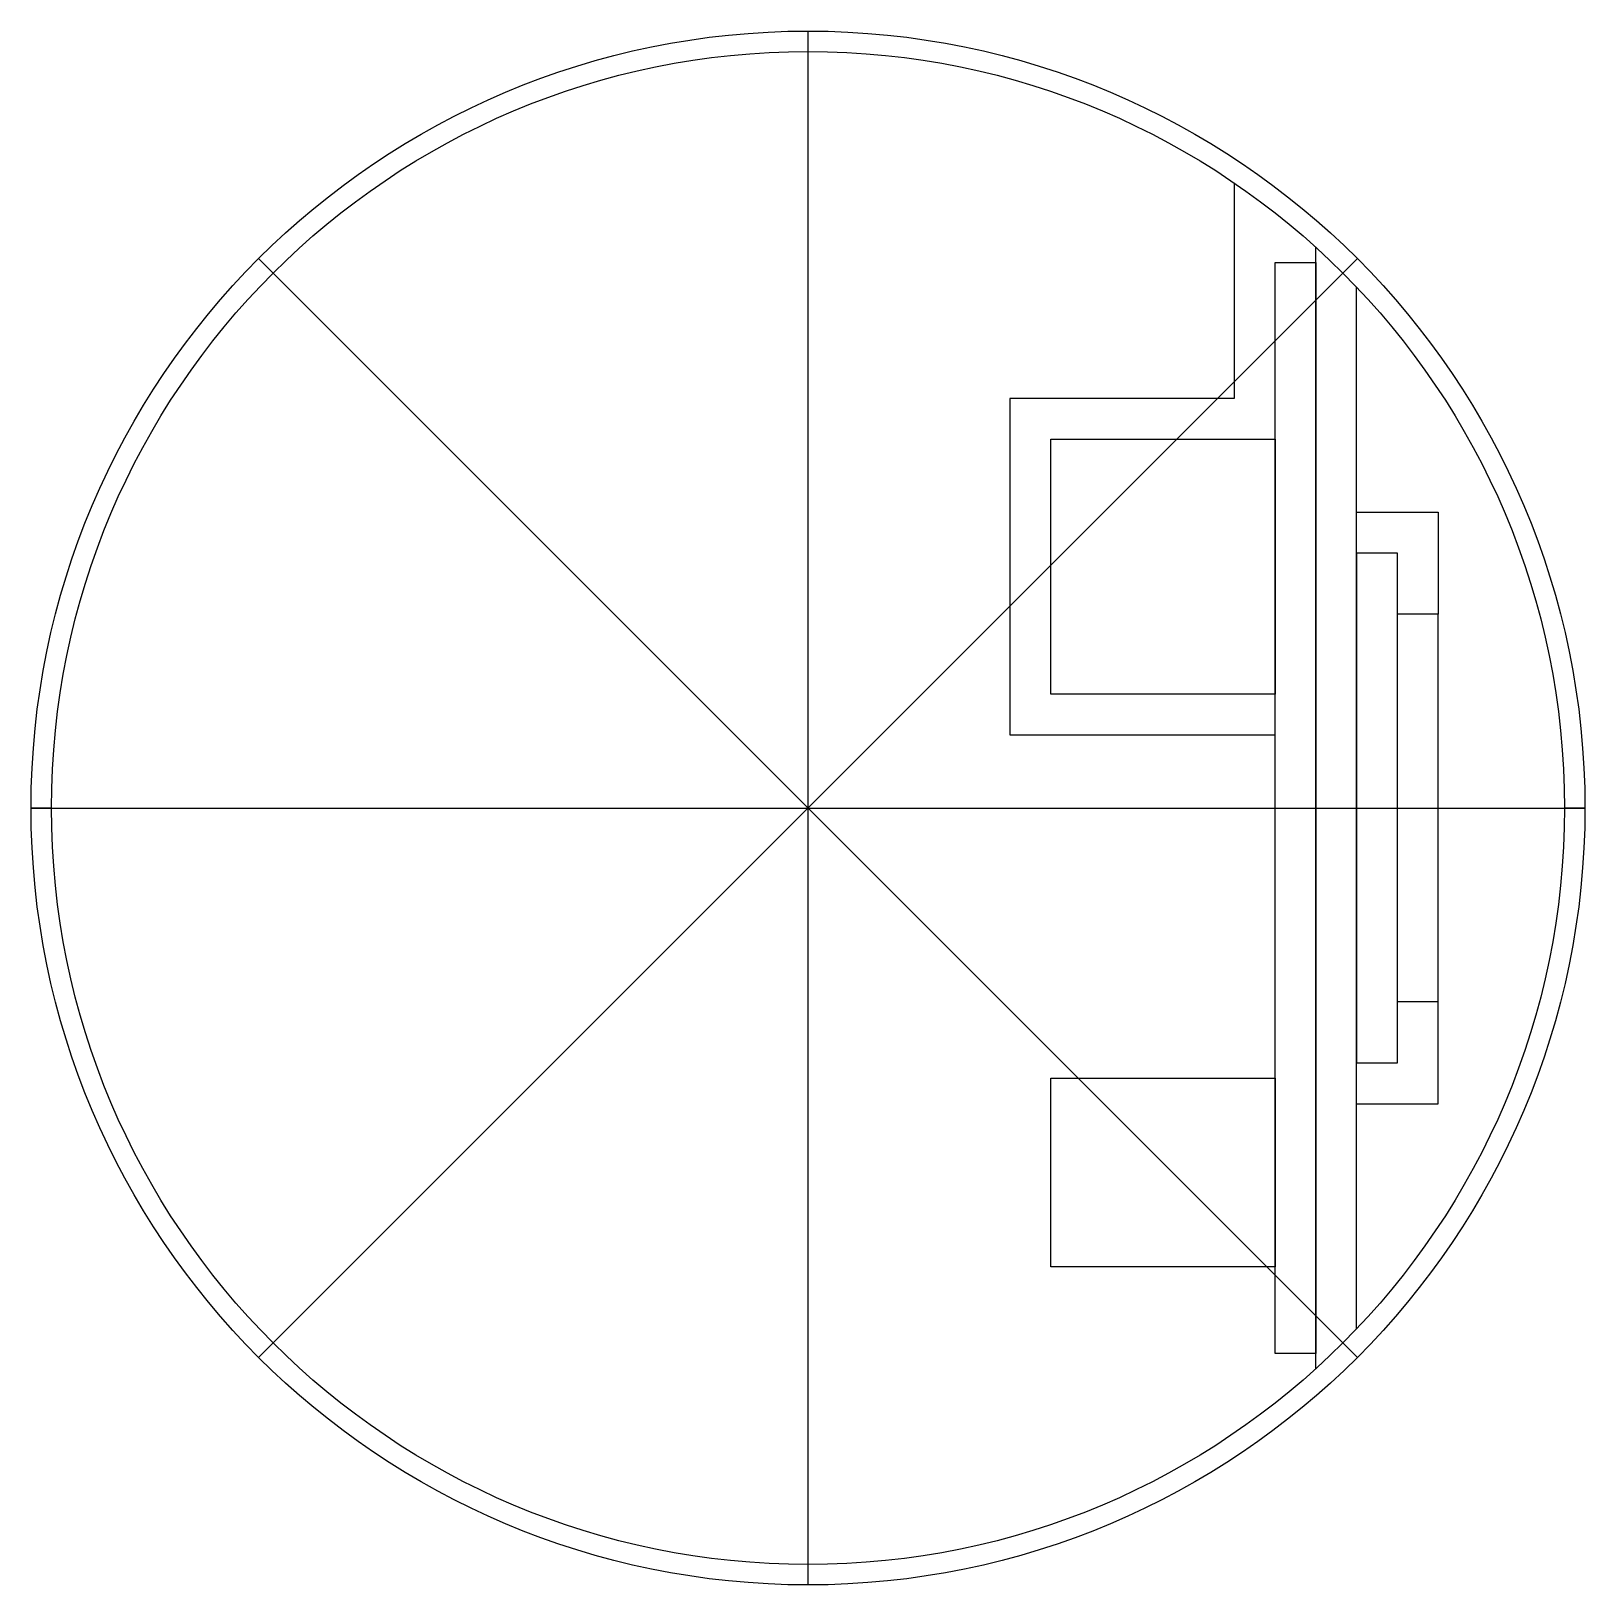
# Model space of a CAD drawing. Header units: millimetres. Extents: x -38.1 to 38.1, y -38.1 to 38.1.
import ezdxf

# ---------------------------------------------------------------- set-up
doc = ezdxf.new("R2010")
doc.units = ezdxf.units.MM
doc.layers.get('0').update_dxf_attribs({"linetype": 'CONTINUOUS'})

msp = doc.modelspace()

# ---------------------------------------------------------------- linework, layer by layer
for p, q in [((0, -38.1), (0, 38.1)), ((0, 37.1), (0, 38.1)), ((20.903, 30.651), (20.903, 20.08)), ((24.903, -27.5), (24.903, 27.5)), ((26.941, -26.941), (-26.941, 26.941)), ((26.941, 26.941), (-26.941, -26.941)), ((-26.234, 26.234), (-26.941, 26.941)), ((26.941, 26.941), (26.234, 26.234)), ((26.903, -25.547), (26.903, 25.547)), ((20.903, 20.08), (9.903, 20.08)), ((9.903, 20.08), (9.903, 3.58)), ((26.903, 14.5), (30.903, 14.5)), ((30.903, 14.5), (30.903, 9.5)), ((30.903, 9.5), (28.903, 9.5)), ((30.903, -9.5), (30.903, 9.5)), ((9.903, 3.58), (22.903, 3.58)), ((-38.1, 0), (38.1, 0)), ((-37.1, 0), (-38.1, 0)), ((1.75, 0), (22.5, 0)), ((38.1, 0), (37.1, 0)), ((30.903, -9.5), (28.903, -9.5)), ((30.903, -14.5), (30.903, -9.5)), ((26.903, -14.5), (30.903, -14.5)), ((-26.941, -26.941), (-26.234, -26.234)), ((26.941, -26.941), (26.234, -26.234)), ((0, -38.1), (0, -37.1))]:
    msp.add_line(p, q)
for points in [[(22.903, 26.75), (24.903, 26.75), (24.903, -26.75), (22.903, -26.75)], [(11.903, 18.08), (22.903, 18.08), (22.903, 5.58), (11.903, 5.58)], [(28.903, 12.5), (26.903, 12.5), (26.903, -12.5), (28.903, -12.5)], [(11.903, -13.25), (22.903, -13.25), (22.903, -22.5), (11.903, -22.5)]]:
    msp.add_lwpolyline(points, close=True)
for radius in [38.1, 37.1]:
    msp.add_circle((0, 0), radius)

doc.saveas('drawing.dxf')
